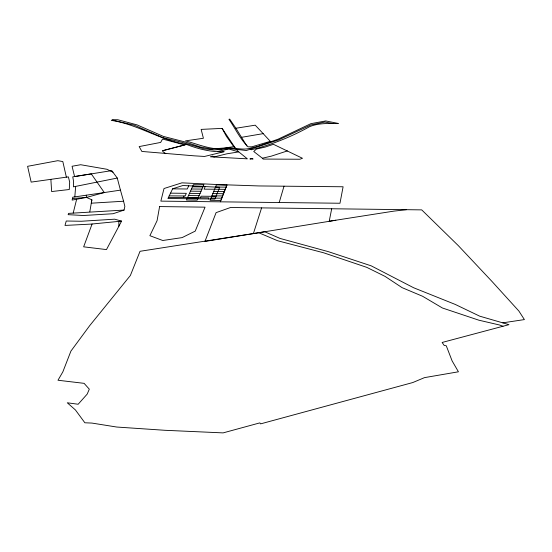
<?xml version="1.0" encoding="UTF-8"?>
<svg xmlns="http://www.w3.org/2000/svg" width="552" height="552" viewBox="0 0 552 552"><rect width="100%" height="100%" fill="white"/><g stroke="black" fill="none" stroke-linecap="round" stroke-linejoin="round"><path stroke-width="0.83" d="M74.817 196.878L75.665 186.39M123.572 201.232L120.446 190.136L104.3 192.551L86.478 197.423L72.119 200.093L72.471 198.534L86.478 197.423L91.873 199.817L91.294 203.191L123.572 201.232L124.855 206.448L124.062 210.07L113.077 213.727L83.428 215.508L68.151 214.666L68.538 213.389L124.062 210.07M89.797 211.782L91.873 199.817M331.69 208.76L329.22 221.255L393.914 211.119L406.486 209.691M72.471 198.534L72.774 197.188L104.3 192.551L91.266 173.866L72.774 176.847L73.43 180.69L73.45 186.838L117.265 178.054L120.446 190.136M73.202 213.037L76.645 199.251M279.208 202.522L284.011 186.19M253.396 233.572L264.705 231.737L280.036 238.429L328.254 251.629L371.22 265.85L413.634 287.751L455.276 304.442L479.729 316.179L508.978 324.659L442.138 342.461L444.174 345.428L446.257 345.752L452.109 360.884L458.436 371.793L424.502 377.63L412.744 382.557L260.544 423.888L259.84 422.88L223.098 432.892L164.827 430.284L116.734 427.034L91.949 423.08L84.856 422.777L75.41 409.936L67.275 402.781L78.149 404.25L87.188 394.107L89.307 389.174L84.104 383.343L57.988 380.245L62.845 371.875L70.918 351.106L89.672 325.68L130.369 275.489L140.042 251.298L253.396 233.572L261.593 207.883M92.094 223.995L83.642 246.834L106.474 249.587L121.585 221.124L114.699 219.185L81.31 221.255L66.247 221.007L65.005 225.43L91.011 224.105L121.585 221.124M226.913 185.003L220.855 200.431L210.07 200.314L216.405 184.899L226.913 185.003L181.932 182.836L164.013 188.522L160.853 201.128L339.977 203.246L343.102 186.769L259.012 185.948L227.003 184.858L220.31 201.818M208.442 198.955L208.897 197.857L168.463 197.402M200.404 197.761L201.073 196.195L216.004 196.36M205.192 186.597L204.095 189.157L225.216 189.329M183.333 197.568L184.051 196.008M188.736 185.796L187.266 188.991L172.603 188.846M217.557 151.496L228.845 149.054L238.768 151.89L226.858 153.815L213.914 156.989L212.713 156.092L210.353 156.796L247.365 158.838L238.768 151.89L233.765 146.653L225.175 147.936L211.306 149.04L200.348 146.97L185.306 142.023L163.447 136.434L137.062 124.883L117.804 119.743L113.105 119.708L111.262 120.377C137.703 124.297 160.163 140.208 186.555 144.458C198.617 149.088 211.147 152.269 224.147 151.683L204.544 156.451L194.256 155.836L141.85 151.441L139.166 146.584L160.666 142.423L162.523 139.049L184.741 144.934L162.709 150.696L162.792 151.503L165.8 153.684M287.406 150.91L271.349 156.133L262.373 158.217L253.747 151.503L256.452 149.04L265.208 147.067L273.412 144.307L302.482 158.286L299.867 159.238L263.152 159.066L262.373 158.217M249.759 148.357L251.346 149.778C271.722 144.7 291.277 136.855 309.617 126.65C318.973 122.848 328.571 123.579 338.341 123.455L325.77 120.936L310.886 123.669L278.132 139.166L257.598 146.425L250.07 148.267C240.907 150.882 231.15 145.942 221.766 148.943C209.18 149.302 197.416 144.051 185.479 140.87L203.405 138.262L201.142 129.396L222.125 128.388L235.331 148.115M162.709 150.696L186.555 144.458M241.465 137.331L263.18 133.639L270.301 141.326L251.905 146.811L248.083 146.839C240.065 139.021 235.297 128.471 228.956 119.315L229.68 119.108L235.904 128.243L246.875 145.976M235.904 128.243L255.231 125.18L263.18 133.639M335.851 220.248L204.944 241.431L216.087 212.637L230.543 207.497L421.714 209.884L458.332 245.661L492.156 281.63L518.866 311.024L524.4 319.587L502.824 322.837M192.42 186.831L202.901 186.935M215.522 187.052L226.065 187.156M191.447 188.991L201.963 189.094M190.468 191.171L201.018 191.275M213.727 191.406L224.353 191.516M170.513 193.159L186.334 193.324L185.127 195.981L169.216 195.85M189.474 193.359L200.072 193.469M212.824 193.607L223.491 193.717M188.48 195.567L199.113 195.684M211.913 195.822L222.622 195.939M187.473 197.795L198.147 197.913M210.995 198.058L221.738 198.182M333.132 123.593L324.9 122.033L310.859 124.952L278.512 139.966L246.268 150.51L229.446 148.543L213.865 149.992L203.874 148.757L182.629 142.492L162.819 137.655L134.336 125.221L112.215 120.032M502.969 326.26L499.553 325.004L478.853 320.188L442.414 307.988L422.57 296.258L402.084 287.64L385.048 276.386L366.749 267.347L323.672 252.802L277.621 240.734L258.667 232.709M112.981 172.155L106.888 169.264L80.654 164.724L72.07 166.262L74.589 176.557L111.732 170.609L117.265 178.054M233.765 146.653L226.368 136.268L222.125 128.388M66.364 177.164L62.818 161.557L57.781 160.687L27.6 166.318L31.16 182.112L68.386 176.881L69.662 182.043L69.283 189.515L51.633 191.558L50.874 179.345M86.257 195.153L86.478 197.423M118.846 221.352L118.866 226.251M159.604 206.572L157.065 220.717L149.882 235.69L162.764 240.506L182.112 237.608L195.229 231.115L205.04 207.159L159.604 206.572M219.655 187.294L214.921 199.03L167.932 198.499L172.638 188.777L182.905 185.506L219.655 187.294M203.833 184.789L197.174 200.162L186.459 200.038L193.393 184.692L203.833 184.789M252.057 158.41L249.918 158.969L253.099 158.997L252.057 158.41"/></g></svg>
